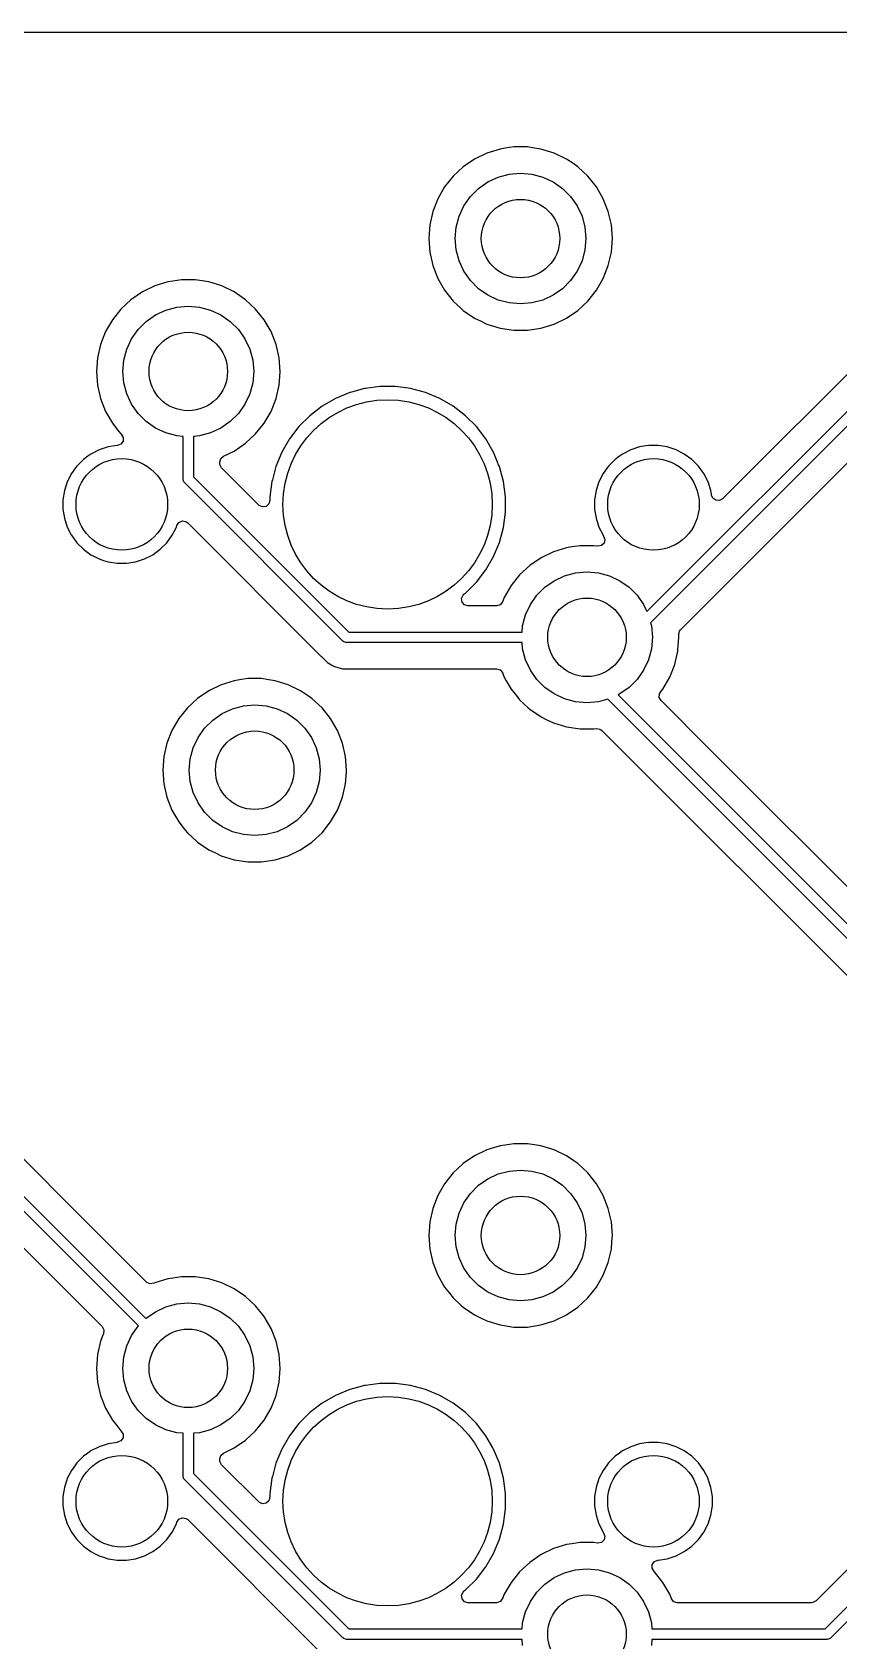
# Model space of a CAD drawing. Extents: x 98 to 223, y -135 to -41.
# Drawn here: x 119.25 to 134.67, y -76.8 to -46.06 of the extents above; entities that cross this region are included whole.
import ezdxf

# ---------------------------------------------------------------- set-up
doc = ezdxf.new("R2010")
doc.units = 0
doc.layers.add('BLACK', color=7, linetype='CONTINUOUS')

msp = doc.modelspace()

# ---------------------------------------------------------------- linework, layer by layer
at = {"layer": 'BLACK', "linetype": 'CONTINUOUS'}
for p, q in [((117.147, -46.06175), (135.63839, -46.06175)), ((139.499706, -47.928557), (132.449365, -54.978898)), ((128.456312, -48.25575), (128.294747, -48.280103)), ((128.456318, -48.25575), (128.456312, -48.25575)), ((128.718682, -48.25575), (128.456318, -48.25575)), ((128.718687, -48.25575), (128.718682, -48.25575)), ((128.853323, -48.276044), (128.718687, -48.25575)), ((131.001979, -57.134098), (140.073137, -48.06294)), ((127.709802, -48.486018), (127.49302, -48.633817)), ((127.709803, -48.486017), (127.709802, -48.486018)), ((127.946173, -48.372188), (127.709803, -48.486017)), ((128.196876, -48.294856), (127.946173, -48.372188)), ((128.196882, -48.294855), (128.196876, -48.294856)), ((128.196885, -48.294854), (128.196882, -48.294855)), ((128.294747, -48.280103), (128.196885, -48.294854)), ((128.978115, -48.294854), (128.853323, -48.276044)), ((128.978119, -48.294855), (128.978115, -48.294854)), ((128.978123, -48.294856), (128.978119, -48.294855)), ((129.228827, -48.372188), (128.978123, -48.294856)), ((129.465196, -48.486017), (129.228825, -48.372188)), ((129.228825, -48.372188), (129.228827, -48.372188)), ((129.465197, -48.486018), (129.465196, -48.486017)), ((129.4652, -48.48602), (129.465197, -48.486018)), ((129.465204, -48.486022), (129.4652, -48.48602)), ((129.583988, -48.567008), (129.465204, -48.486022)), ((129.681979, -48.633817), (129.583988, -48.567008)), ((140.14302, -48.275901), (131.071862, -57.347059)), ((127.300698, -48.812264), (127.137114, -49.017393)), ((127.49302, -48.633817), (127.300698, -48.812264)), ((127.9625, -48.923718), (128.159975, -48.831634)), ((128.159975, -48.831634), (128.37044, -48.77524)), ((128.37044, -48.77524), (128.5875, -48.75625)), ((128.5875, -48.75625), (128.80456, -48.77524)), ((128.80456, -48.77524), (129.015025, -48.831634)), ((129.015025, -48.831634), (129.2125, -48.923718)), ((129.874301, -48.812264), (129.681979, -48.633817)), ((129.874304, -48.812268), (129.874301, -48.812264)), ((129.874305, -48.812269), (129.874304, -48.812268)), ((130.037886, -49.017393), (129.874305, -48.812269)), ((127.137114, -49.017393), (127.005932, -49.244606)), ((127.629944, -49.202765), (127.784015, -49.048694)), ((127.784015, -49.048694), (127.9625, -48.923718)), ((129.2125, -48.923718), (129.390985, -49.048694)), ((129.390985, -49.048694), (129.545056, -49.202765)), ((130.169068, -49.244607), (130.037886, -49.017393)), ((126.910076, -49.488847), (126.851697, -49.744624)), ((126.910082, -49.488828), (126.910076, -49.488847)), ((127.005932, -49.244606), (126.910082, -49.488828)), ((127.412884, -49.578725), (127.504968, -49.38125)), ((127.504968, -49.38125), (127.629944, -49.202765)), ((129.545056, -49.202765), (129.670032, -49.38125)), ((129.670032, -49.38125), (129.762116, -49.578725)), ((130.26492, -49.488834), (130.169068, -49.244607)), ((130.323302, -49.74462), (130.26492, -49.488834)), ((126.851696, -49.744629), (126.832092, -50.006245)), ((126.851697, -49.744624), (126.851696, -49.744629)), ((127.3375, -50.00625), (127.35649, -49.78919)), ((127.35649, -49.78919), (127.412884, -49.578725)), ((129.762116, -49.578725), (129.81851, -49.78919)), ((129.81851, -49.78919), (129.8375, -50.00625)), ((130.323302, -49.744624), (130.323302, -49.74462)), ((130.323303, -49.744629), (130.323302, -49.744624)), ((130.342908, -50.006245), (130.323303, -49.744629)), ((126.832092, -50.006245), (126.832092, -50.006254)), ((126.832092, -50.006254), (126.851696, -50.26787)), ((127.35649, -50.22331), (127.3375, -50.00625)), ((129.8375, -50.00625), (129.81851, -50.22331)), ((130.33017, -50.176236), (130.342908, -50.006254)), ((130.342908, -50.006254), (130.342908, -50.006245)), ((126.851696, -50.26787), (126.851697, -50.267875)), ((126.851697, -50.267875), (126.910076, -50.523652)), ((127.412884, -50.433775), (127.35649, -50.22331)), ((129.81851, -50.22331), (129.762116, -50.433775)), ((130.26492, -50.523666), (130.323302, -50.26788)), ((130.323302, -50.26788), (130.33017, -50.176236)), ((126.910076, -50.523652), (126.910078, -50.523661)), ((126.910078, -50.523661), (126.91008, -50.523666)), ((126.91008, -50.523666), (127.005932, -50.767893)), ((127.504968, -50.63125), (127.412884, -50.433775)), ((127.629944, -50.809735), (127.504968, -50.63125)), ((129.670032, -50.63125), (129.545056, -50.809735)), ((129.762116, -50.433775), (129.670032, -50.63125)), ((130.169068, -50.767893), (130.26492, -50.523666)), ((133.722988, -55.403745), (138.695636, -50.431097)), ((121.359802, -51.026018), (121.14302, -51.173817)), ((121.359803, -51.026017), (121.359802, -51.026018)), ((121.596173, -50.912188), (121.359803, -51.026017)), ((121.846876, -50.834856), (121.596173, -50.912188)), ((121.846882, -50.834855), (121.846876, -50.834856)), ((121.846885, -50.834854), (121.846882, -50.834855)), ((121.944747, -50.820103), (121.846885, -50.834854)), ((122.106312, -50.79575), (121.944747, -50.820103)), ((122.106318, -50.79575), (122.106312, -50.79575)), ((122.368682, -50.79575), (122.106318, -50.79575)), ((122.368687, -50.79575), (122.368682, -50.79575)), ((122.503323, -50.816044), (122.368687, -50.79575)), ((122.628115, -50.834854), (122.503323, -50.816044)), ((122.628119, -50.834855), (122.628115, -50.834854)), ((122.628123, -50.834856), (122.628119, -50.834855)), ((122.878827, -50.912188), (122.628123, -50.834856)), ((123.115196, -51.026017), (122.878825, -50.912188)), ((122.878825, -50.912188), (122.878827, -50.912188)), ((123.115197, -51.026018), (123.115196, -51.026017)), ((123.1152, -51.02602), (123.115197, -51.026018)), ((123.115204, -51.026022), (123.1152, -51.02602)), ((123.331979, -51.173817), (123.115204, -51.026022)), ((127.005932, -50.767893), (127.137114, -50.995107)), ((127.137114, -50.995107), (127.229158, -51.110526)), ((127.784015, -50.963806), (127.629944, -50.809735)), ((127.9625, -51.088782), (127.784015, -50.963806)), ((129.390985, -50.963806), (129.2125, -51.088782)), ((129.545056, -50.809735), (129.390985, -50.963806)), ((129.874305, -51.200231), (130.037886, -50.995107)), ((130.037886, -50.995107), (130.169068, -50.767893)), ((121.14302, -51.173817), (120.950698, -51.352264)), ((121.809975, -51.371634), (122.02044, -51.31524)), ((122.02044, -51.31524), (122.2375, -51.29625)), ((122.2375, -51.29625), (122.45456, -51.31524)), ((122.45456, -51.31524), (122.665025, -51.371634)), ((123.524301, -51.352264), (123.331979, -51.173817)), ((127.229158, -51.110526), (127.300698, -51.200235)), ((127.300698, -51.200235), (127.44675, -51.33575)), ((127.44675, -51.33575), (127.493021, -51.378683)), ((128.159975, -51.180866), (127.9625, -51.088782)), ((128.37044, -51.23726), (128.159975, -51.180866)), ((128.5875, -51.25625), (128.37044, -51.23726)), ((128.80456, -51.23726), (128.5875, -51.25625)), ((129.015025, -51.180866), (128.80456, -51.23726)), ((129.2125, -51.088782), (129.015025, -51.180866)), ((129.681979, -51.378683), (129.874305, -51.200231)), ((120.787114, -51.557393), (120.655932, -51.784606)), ((120.950698, -51.352264), (120.787114, -51.557393)), ((121.279944, -51.742765), (121.434015, -51.588694)), ((121.434015, -51.588694), (121.6125, -51.463718)), ((121.6125, -51.463718), (121.809975, -51.371634)), ((122.665025, -51.371634), (122.8625, -51.463718)), ((122.8625, -51.463718), (123.040985, -51.588694)), ((123.040985, -51.588694), (123.195056, -51.742765)), ((123.524304, -51.352268), (123.524301, -51.352264)), ((123.524305, -51.352269), (123.524304, -51.352268)), ((123.687886, -51.557393), (123.524305, -51.352269)), ((123.819068, -51.784607), (123.687886, -51.557393)), ((127.493021, -51.378683), (127.709796, -51.526478)), ((127.709796, -51.526478), (127.709801, -51.52648)), ((127.709801, -51.52648), (127.709802, -51.526481)), ((127.709802, -51.526481), (127.709803, -51.526482)), ((127.709803, -51.526482), (127.835343, -51.586938)), ((127.835343, -51.586938), (127.946173, -51.640311)), ((127.946173, -51.640311), (127.946174, -51.640311)), ((127.946174, -51.640311), (127.946177, -51.640313)), ((127.946177, -51.640313), (128.196885, -51.717646)), ((128.978115, -51.717646), (129.228823, -51.640313)), ((129.228823, -51.640313), (129.465204, -51.526478)), ((129.465204, -51.526478), (129.681979, -51.378683)), ((120.655932, -51.784606), (120.560082, -52.028828)), ((121.062884, -52.118725), (121.154968, -51.92125)), ((121.154968, -51.92125), (121.279944, -51.742765)), ((123.195056, -51.742765), (123.320032, -51.92125)), ((123.320032, -51.92125), (123.412116, -52.118725)), ((123.91492, -52.028834), (123.819068, -51.784607)), ((128.196885, -51.717646), (128.456318, -51.75675)), ((128.456318, -51.75675), (128.718682, -51.75675)), ((128.718682, -51.75675), (128.978115, -51.717646)), ((120.560076, -52.028847), (120.501697, -52.284624)), ((120.560082, -52.028828), (120.560076, -52.028847)), ((121.00649, -52.32919), (121.062884, -52.118725)), ((123.412116, -52.118725), (123.46851, -52.32919)), ((123.973302, -52.28462), (123.91492, -52.028834)), ((120.501696, -52.284629), (120.482092, -52.546245)), ((120.482092, -52.546245), (120.482092, -52.546254)), ((120.482092, -52.546254), (120.501696, -52.80787)), ((120.501697, -52.284624), (120.501696, -52.284629)), ((120.9875, -52.54625), (121.00649, -52.32919)), ((121.00649, -52.76331), (120.9875, -52.54625)), ((123.46851, -52.32919), (123.4875, -52.54625)), ((123.4875, -52.54625), (123.46851, -52.76331)), ((123.973302, -52.284624), (123.973302, -52.28462)), ((123.973303, -52.284629), (123.973302, -52.284624)), ((123.992908, -52.546245), (123.973303, -52.284629)), ((123.97897, -52.732243), (123.992908, -52.546254)), ((123.992908, -52.546254), (123.992908, -52.546245)), ((120.501696, -52.80787), (120.501697, -52.807875)), ((120.501697, -52.807875), (120.560076, -53.063652)), ((121.062884, -52.973775), (121.00649, -52.76331)), ((123.46851, -52.76331), (123.412116, -52.973775)), ((123.91492, -53.063666), (123.973302, -52.80788)), ((123.973302, -52.80788), (123.97897, -52.732243)), ((125.607507, -52.874257), (125.357484, -52.94125)), ((125.621585, -52.872403), (125.607507, -52.874257)), ((125.899986, -52.83575), (125.621585, -52.872403)), ((125.899994, -52.83575), (125.899986, -52.83575)), ((126.195006, -52.83575), (125.899994, -52.83575)), ((126.195013, -52.83575), (126.195006, -52.83575)), ((126.438334, -52.867785), (126.195013, -52.83575)), ((126.487493, -52.874257), (126.438334, -52.867785)), ((126.772452, -52.950611), (126.487493, -52.874257)), ((120.560076, -53.063652), (120.560078, -53.063661)), ((120.560078, -53.063661), (120.56008, -53.063666)), ((120.56008, -53.063666), (120.655932, -53.307893)), ((121.154968, -53.17125), (121.062884, -52.973775)), ((121.279944, -53.349735), (121.154968, -53.17125)), ((123.320032, -53.17125), (123.195056, -53.349735)), ((123.412116, -52.973775), (123.320032, -53.17125)), ((123.819068, -53.307893), (123.91492, -53.063666)), ((125.049989, -53.063508), (124.794506, -53.211011)), ((125.049999, -53.063504), (125.049989, -53.063508)), ((125.322538, -52.950614), (125.049999, -53.063504)), ((125.322548, -52.950611), (125.322538, -52.950614)), ((125.357484, -52.94125), (125.322548, -52.950611)), ((126.772454, -52.950612), (126.772452, -52.950611)), ((126.772461, -52.950614), (126.772454, -52.950612)), ((127.045, -53.063504), (126.772461, -52.950614)), ((127.04501, -53.063508), (127.045, -53.063504)), ((127.300493, -53.211011), (127.04501, -53.063508)), ((120.655932, -53.307893), (120.787114, -53.535107)), ((121.434015, -53.503806), (121.279944, -53.349735)), ((123.195056, -53.349735), (123.040985, -53.503806)), ((123.687886, -53.535107), (123.819068, -53.307893)), ((124.560452, -53.390608), (124.351858, -53.599202)), ((124.560459, -53.390602), (124.560452, -53.390608)), ((124.794506, -53.211011), (124.560459, -53.390602)), ((127.53454, -53.390602), (127.300493, -53.211011)), ((127.534547, -53.390608), (127.53454, -53.390602)), ((127.743141, -53.599202), (127.534547, -53.390608)), ((120.787114, -53.535107), (120.88133, -53.65325)), ((120.88133, -53.65325), (120.950697, -53.740234)), ((120.950697, -53.740234), (120.956877, -53.745967)), ((120.956877, -53.745967), (120.992633, -53.805994)), ((121.6125, -53.628782), (121.434015, -53.503806)), ((121.809975, -53.720866), (121.6125, -53.628782)), ((122.02044, -53.77726), (121.809975, -53.720866)), ((122.1375, -53.787501), (122.02044, -53.77726)), ((122.1375, -54.599652), (122.1375, -53.787501)), ((122.45456, -53.77726), (122.3375, -53.787501)), ((122.3375, -53.787501), (122.3375, -54.55823)), ((122.665025, -53.720866), (122.45456, -53.77726)), ((122.8625, -53.628782), (122.665025, -53.720866)), ((123.040985, -53.503806), (122.8625, -53.628782)), ((123.331979, -53.918683), (123.524305, -53.740231)), ((123.524305, -53.740231), (123.687886, -53.535107)), ((124.351852, -53.599209), (124.172261, -53.833256)), ((124.351858, -53.599202), (124.351852, -53.599209)), ((127.743147, -53.599209), (127.743141, -53.599202)), ((127.922738, -53.833256), (127.743147, -53.599209)), ((120.535457, -54.043207), (120.377609, -54.123636)), ((120.53546, -54.043206), (120.535457, -54.043207)), ((120.703943, -53.988464), (120.53546, -54.043206)), ((120.878928, -53.960748), (120.703943, -53.988464)), ((120.882288, -53.960484), (120.878928, -53.960748)), ((120.886006, -53.960134), (120.882288, -53.960484)), ((120.950511, -53.933285), (120.886006, -53.960134)), ((120.99026, -53.875824), (120.950511, -53.933285)), ((120.992633, -53.805994), (120.99026, -53.875824)), ((122.908198, -54.166166), (123.115204, -54.066478)), ((123.115204, -54.066478), (123.331979, -53.918683)), ((124.024754, -54.088749), (123.911864, -54.361288)), ((124.024758, -54.088739), (124.024754, -54.088749)), ((124.172261, -53.833256), (124.024758, -54.088739)), ((128.057388, -54.066478), (127.922738, -53.833256)), ((128.070243, -54.088743), (128.057388, -54.066478)), ((128.148589, -54.277886), (128.070243, -54.088743)), ((130.695457, -54.043207), (130.537609, -54.123636)), ((130.69546, -54.043206), (130.695457, -54.043207)), ((130.863943, -53.988464), (130.69546, -54.043206)), ((130.980595, -53.969988), (130.863943, -53.988464)), ((131.038921, -53.96075), (130.980595, -53.969988)), ((131.216079, -53.96075), (131.038921, -53.96075)), ((131.303567, -53.974607), (131.216079, -53.96075)), ((131.391056, -53.988464), (131.303567, -53.974607)), ((131.559539, -54.043206), (131.391056, -53.988464)), ((131.559542, -54.043207), (131.559539, -54.043206)), ((131.71739, -54.123636), (131.559542, -54.043207)), ((120.084169, -54.387236), (120.004886, -54.496359)), ((120.109017, -54.353036), (120.084169, -54.387236)), ((120.109019, -54.353034), (120.109017, -54.353036)), ((120.234283, -54.227769), (120.109019, -54.353033)), ((120.109019, -54.353033), (120.109019, -54.353034)), ((120.234284, -54.227769), (120.234283, -54.227769)), ((120.234286, -54.227767), (120.234284, -54.227769)), ((120.319507, -54.16585), (120.234286, -54.227767)), ((120.377609, -54.123636), (120.319507, -54.16585)), ((122.838, -54.277886), (122.857685, -54.210847)), ((122.838, -54.299555), (122.838, -54.277886)), ((122.840834, -54.325913), (122.838, -54.299555)), ((122.874319, -54.387236), (122.840834, -54.325913)), ((122.857685, -54.210847), (122.908198, -54.166166)), ((123.585319, -55.098236), (122.874319, -54.387236)), ((123.911861, -54.361298), (123.844084, -54.614249)), ((123.911864, -54.361288), (123.911861, -54.361298)), ((128.168856, -54.326817), (128.148589, -54.277886)), ((128.183139, -54.361298), (128.168856, -54.326817)), ((128.259493, -54.646257), (128.183139, -54.361298)), ((130.244169, -54.387236), (130.164886, -54.496359)), ((130.269017, -54.353036), (130.244169, -54.387236)), ((130.269019, -54.353034), (130.269017, -54.353036)), ((130.394283, -54.227769), (130.269019, -54.353033)), ((130.269019, -54.353033), (130.269019, -54.353034)), ((130.394284, -54.227769), (130.394283, -54.227769)), ((130.394286, -54.227767), (130.394284, -54.227769)), ((130.479507, -54.16585), (130.394286, -54.227767)), ((130.537609, -54.123636), (130.479507, -54.16585)), ((131.860714, -54.227767), (131.71739, -54.123636)), ((131.985983, -54.353036), (131.860714, -54.227767)), ((132.070354, -54.469163), (131.985983, -54.353036)), ((119.924456, -54.65421), (119.869714, -54.822693)), ((119.924457, -54.654207), (119.924456, -54.65421)), ((120.004886, -54.496359), (119.924457, -54.654207)), ((122.139421, -54.619161), (122.1375, -54.599652)), ((122.154353, -54.655209), (122.139421, -54.619161)), ((122.166789, -54.670363), (122.154353, -54.655209)), ((125.193387, -57.696961), (122.166789, -54.670363)), ((122.3375, -54.55823), (125.30552, -57.52625)), ((123.835506, -54.646265), (123.797, -54.938736)), ((123.835508, -54.646254), (123.835506, -54.646265)), ((123.844084, -54.614249), (123.835508, -54.646254)), ((128.298, -54.938744), (128.259493, -54.646257)), ((130.084456, -54.65421), (130.029714, -54.822693)), ((130.084457, -54.654207), (130.084456, -54.65421)), ((130.164886, -54.496359), (130.084457, -54.654207)), ((132.090113, -54.496359), (132.070354, -54.469163)), ((132.170542, -54.654207), (132.090113, -54.496359)), ((132.170543, -54.65421), (132.170542, -54.654207)), ((132.225286, -54.822694), (132.170543, -54.65421)), ((119.869714, -54.822693), (119.842, -54.997671)), ((119.842, -54.997671), (119.842, -55.174828)), ((123.797, -55.010555), (123.777315, -55.077594)), ((123.797, -54.938736), (123.797, -55.010555)), ((128.298, -55.233756), (128.298, -54.938744)), ((130.029714, -54.822693), (130.002, -54.997671)), ((130.002, -54.997671), (130.002, -55.174828)), ((132.225286, -54.822695), (132.225286, -54.822694)), ((132.236431, -54.893064), (132.225286, -54.822695)), ((132.239211, -54.910614), (132.236431, -54.893064)), ((132.262417, -54.965527), (132.239211, -54.910614)), ((132.31835, -55.007399), (132.262417, -54.965527)), ((132.388042, -55.012383), (132.31835, -55.007399)), ((132.449365, -54.978898), (132.388042, -55.012383)), ((119.842, -55.174828), (119.869714, -55.349806)), ((123.591797, -55.104268), (123.585319, -55.098236)), ((123.655353, -55.133293), (123.591797, -55.104268)), ((123.724511, -55.123349), (123.655353, -55.133293)), ((123.777315, -55.077594), (123.724511, -55.123349)), ((128.259493, -55.526243), (128.298, -55.233756)), ((130.002, -55.174828), (130.029714, -55.349806)), ((119.869714, -55.349806), (119.924456, -55.518289)), ((119.924456, -55.518289), (119.924457, -55.518292)), ((119.924457, -55.518292), (119.999398, -55.66537)), ((121.930114, -55.67614), (122.010542, -55.518292)), ((122.010542, -55.518292), (122.020692, -55.487054)), ((122.020692, -55.487054), (122.060129, -55.429379)), ((122.060129, -55.429379), (122.124487, -55.40218)), ((122.124487, -55.40218), (122.193334, -55.414094)), ((122.193334, -55.414094), (122.226304, -55.437691)), ((122.226304, -55.437691), (124.779237, -57.990624)), ((128.183139, -55.811202), (128.259493, -55.526243)), ((130.029714, -55.349806), (130.084456, -55.518289)), ((130.084456, -55.518289), (130.084457, -55.518292)), ((130.084457, -55.518292), (130.164887, -55.676142)), ((131.64529, -57.481443), (133.722988, -55.403745)), ((119.999398, -55.66537), (120.004886, -55.67614)), ((120.004886, -55.67614), (120.109017, -55.819464)), ((120.109017, -55.819464), (120.234286, -55.944733)), ((120.234286, -55.944733), (120.37761, -56.048864)), ((121.55739, -56.048864), (121.700714, -55.944733)), ((121.700714, -55.944733), (121.825983, -55.819464)), ((121.825983, -55.819464), (121.930114, -55.67614)), ((128.070243, -56.083757), (128.183139, -55.811202)), ((129.466876, -55.914856), (129.216173, -55.992188)), ((129.466882, -55.914855), (129.466876, -55.914856)), ((129.466885, -55.914854), (129.466882, -55.914855)), ((129.564747, -55.900103), (129.466885, -55.914854)), ((129.726312, -55.87575), (129.564747, -55.900103)), ((129.726318, -55.87575), (129.726312, -55.87575)), ((129.988682, -55.87575), (129.726318, -55.87575)), ((129.988689, -55.87575), (129.988682, -55.87575)), ((130.056498, -55.885971), (129.988689, -55.87575)), ((130.064366, -55.886901), (130.056498, -55.885971)), ((130.132844, -55.873026), (130.064366, -55.886901)), ((130.182951, -55.824332), (130.132844, -55.873026)), ((130.164887, -55.676142), (130.175298, -55.690472)), ((130.175298, -55.690472), (130.198777, -55.756279)), ((130.198777, -55.756279), (130.182951, -55.824332)), ((120.37761, -56.048864), (120.446077, -56.08375)), ((120.446077, -56.08375), (120.535457, -56.129292)), ((120.535457, -56.129292), (120.53546, -56.129293)), ((120.53546, -56.129293), (120.619701, -56.156664)), ((120.619701, -56.156664), (120.703945, -56.184036)), ((120.703945, -56.184036), (120.878921, -56.21175)), ((120.878921, -56.21175), (120.878922, -56.21175)), ((120.878922, -56.21175), (121.056078, -56.21175)), ((121.056078, -56.21175), (121.056079, -56.21175)), ((121.056079, -56.21175), (121.231055, -56.184036)), ((121.231055, -56.184036), (121.399542, -56.129292)), ((121.399542, -56.129292), (121.55739, -56.048864)), ((127.922738, -56.339244), (128.070243, -56.083757)), ((128.76302, -56.253817), (128.570698, -56.432264)), ((128.979802, -56.106018), (128.76302, -56.253817)), ((128.979803, -56.106017), (128.979802, -56.106018)), ((129.216173, -55.992188), (128.979803, -56.106017)), ((127.743146, -56.573292), (127.922738, -56.339244)), ((128.570698, -56.432264), (128.407114, -56.637393)), ((129.054015, -56.668694), (129.2325, -56.543718)), ((129.2325, -56.543718), (129.429975, -56.451634)), ((129.429975, -56.451634), (129.64044, -56.39524)), ((129.64044, -56.39524), (129.8575, -56.37625)), ((129.8575, -56.37625), (130.07456, -56.39524)), ((130.07456, -56.39524), (130.285025, -56.451634)), ((130.285025, -56.451634), (130.4825, -56.543718)), ((130.4825, -56.543718), (130.660985, -56.668694)), ((127.4593, -56.884103), (127.488325, -56.820547)), ((127.488325, -56.820547), (127.506552, -56.803374)), ((127.506552, -56.803374), (127.519179, -56.793684)), ((127.519179, -56.793684), (127.534542, -56.781896)), ((127.534542, -56.781896), (127.743146, -56.573292)), ((128.275932, -56.864607), (128.243573, -56.947055)), ((128.275935, -56.8646), (128.275932, -56.864605)), ((128.275932, -56.864605), (128.275932, -56.864607)), ((128.407114, -56.637393), (128.275935, -56.8646)), ((128.774968, -57.00125), (128.899944, -56.822765)), ((128.899944, -56.822765), (129.054015, -56.668694)), ((130.660985, -56.668694), (130.815056, -56.822765)), ((130.815056, -56.822765), (130.940032, -57.00125)), ((127.469244, -56.953261), (127.4593, -56.884103)), ((127.514999, -57.006065), (127.469244, -56.953261)), ((127.582038, -57.02575), (127.514999, -57.006065)), ((128.128147, -57.02575), (127.582038, -57.02575)), ((128.13489, -57.025567), (128.128147, -57.02575)), ((128.20076, -57.002266), (128.13489, -57.025567)), ((128.243573, -56.947055), (128.20076, -57.002266)), ((128.682884, -57.198725), (128.774968, -57.00125)), ((130.940032, -57.00125), (131.001979, -57.134098)), ((128.616249, -57.52625), (128.62649, -57.40919)), ((128.62649, -57.40919), (128.682884, -57.198725)), ((131.071862, -57.347059), (131.08851, -57.40919)), ((131.08851, -57.40919), (131.1075, -57.62625)), ((131.62394, -57.510066), (131.64529, -57.481443)), ((125.208541, -57.709397), (125.193387, -57.696961)), ((125.244589, -57.724329), (125.208541, -57.709397)), ((125.264098, -57.72625), (125.244589, -57.724329)), ((128.616249, -57.72625), (125.264098, -57.72625)), ((125.30552, -57.52625), (128.616249, -57.52625)), ((128.62649, -57.84331), (128.616249, -57.72625)), ((131.1075, -57.62625), (131.08851, -57.84331)), ((131.594936, -57.866085), (131.612908, -57.626253)), ((131.609321, -57.578389), (131.62394, -57.510066)), ((131.612908, -57.626248), (131.609321, -57.578389)), ((131.612908, -57.626253), (131.612908, -57.626248)), ((124.779237, -57.990624), (124.779247, -57.990635)), ((124.779247, -57.990635), (124.783577, -57.994965)), ((124.783577, -57.994965), (124.783578, -57.994966)), ((124.783578, -57.994966), (124.895382, -58.10677)), ((128.682884, -58.053775), (128.62649, -57.84331)), ((128.774968, -58.25125), (128.682884, -58.053775)), ((131.032116, -58.053775), (130.940032, -58.25125)), ((131.08851, -57.84331), (131.032116, -58.053775)), ((131.53492, -58.143666), (131.593302, -57.88788)), ((131.593302, -57.88788), (131.594936, -57.866085)), ((124.895382, -58.10677), (124.959298, -58.143671)), ((124.959298, -58.143671), (124.982193, -58.156889)), ((124.982193, -58.156889), (124.982195, -58.156891)), ((124.982195, -58.156891), (125.020249, -58.178861)), ((125.020249, -58.178861), (125.032313, -58.185827)), ((125.032313, -58.185827), (125.185041, -58.226751)), ((125.185041, -58.226751), (125.185044, -58.226751)), ((125.185044, -58.226751), (125.350751, -58.226751)), ((125.350751, -58.226751), (125.350767, -58.22675)), ((125.350767, -58.22675), (128.128147, -58.22675)), ((128.128147, -58.22675), (128.195186, -58.246435)), ((128.195186, -58.246435), (128.240941, -58.299239)), ((128.240941, -58.299239), (128.243558, -58.305407)), ((128.243558, -58.305407), (128.275932, -58.387893)), ((128.275932, -58.387893), (128.275934, -58.387896)), ((128.275934, -58.387896), (128.275935, -58.387899)), ((128.275935, -58.387899), (128.314593, -58.454856)), ((128.899944, -58.429735), (128.774968, -58.25125)), ((130.940032, -58.25125), (130.815056, -58.429735)), ((131.307886, -58.615107), (131.439068, -58.387893)), ((131.439068, -58.387893), (131.53492, -58.143666)), ((122.629802, -58.646018), (122.41302, -58.793817)), ((122.629803, -58.646017), (122.629802, -58.646018)), ((122.866173, -58.532188), (122.629803, -58.646017)), ((123.116876, -58.454856), (122.866173, -58.532188)), ((123.116882, -58.454855), (123.116876, -58.454856)), ((123.116885, -58.454854), (123.116882, -58.454855)), ((123.214747, -58.440103), (123.116885, -58.454854)), ((123.376312, -58.41575), (123.214747, -58.440103)), ((123.376318, -58.41575), (123.376312, -58.41575)), ((123.638682, -58.41575), (123.376318, -58.41575)), ((123.638687, -58.41575), (123.638682, -58.41575)), ((123.773323, -58.436044), (123.638687, -58.41575)), ((123.898115, -58.454854), (123.773323, -58.436044)), ((123.898119, -58.454855), (123.898115, -58.454854)), ((123.898123, -58.454856), (123.898119, -58.454855)), ((124.148827, -58.532188), (123.898123, -58.454856)), ((124.385196, -58.646017), (124.148825, -58.532188)), ((124.148825, -58.532188), (124.148827, -58.532188)), ((124.385197, -58.646018), (124.385196, -58.646017)), ((124.3852, -58.64602), (124.385197, -58.646018)), ((124.385204, -58.646022), (124.3852, -58.64602)), ((124.574793, -58.775282), (124.385204, -58.646022)), ((128.314593, -58.454856), (128.407114, -58.615107)), ((128.407114, -58.615107), (128.521265, -58.758248)), ((129.054015, -58.583806), (128.899944, -58.429735)), ((129.2325, -58.708782), (129.054015, -58.583806)), ((129.429975, -58.800866), (129.2325, -58.708782)), ((130.4825, -58.708782), (130.451097, -58.723425)), ((130.660985, -58.583806), (130.4825, -58.708782)), ((130.815056, -58.429735), (130.660985, -58.583806)), ((131.238606, -58.775282), (131.24359, -58.70559)), ((131.24359, -58.70559), (131.262826, -58.67161)), ((131.262826, -58.67161), (131.307879, -58.615116)), ((131.307879, -58.615114), (131.307886, -58.615107)), ((131.307879, -58.615116), (131.307879, -58.615114)), ((122.220698, -58.972264), (122.057114, -59.177393)), ((122.41302, -58.793817), (122.220698, -58.972264)), ((122.8825, -59.083718), (123.079975, -58.991634)), ((123.079975, -58.991634), (123.29044, -58.93524)), ((123.29044, -58.93524), (123.5075, -58.91625)), ((123.5075, -58.91625), (123.72456, -58.93524)), ((123.72456, -58.93524), (123.935025, -58.991634)), ((123.935025, -58.991634), (124.1325, -59.083718)), ((124.601979, -58.793817), (124.574793, -58.775282)), ((124.794301, -58.972264), (124.601979, -58.793817)), ((124.794304, -58.972268), (124.794301, -58.972264)), ((124.794305, -58.972269), (124.794304, -58.972268)), ((124.957886, -59.177393), (124.794305, -58.972269)), ((128.521265, -58.758248), (128.570698, -58.820235)), ((128.570698, -58.820235), (128.734548, -58.972264)), ((128.734548, -58.972264), (128.763021, -58.998683)), ((128.763021, -58.998683), (128.979796, -59.146478)), ((129.64044, -58.85726), (129.429975, -58.800866)), ((129.8575, -58.87625), (129.64044, -58.85726)), ((130.07456, -58.85726), (129.8575, -58.87625)), ((130.254005, -58.809177), (130.07456, -58.85726)), ((138.34929, -66.904461), (130.254005, -58.809177)), ((130.451097, -58.723425), (138.461421, -66.73375)), ((131.272091, -58.836605), (131.238606, -58.775282)), ((132.215449, -59.779963), (131.272091, -58.836605)), ((122.057114, -59.177393), (121.925932, -59.404606)), ((122.549944, -59.362765), (122.704015, -59.208694)), ((122.704015, -59.208694), (122.8825, -59.083718)), ((124.1325, -59.083718), (124.310985, -59.208694)), ((124.310985, -59.208694), (124.465056, -59.362765)), ((125.089068, -59.404607), (124.957886, -59.177393)), ((128.979796, -59.146478), (128.979801, -59.14648)), ((128.979801, -59.14648), (128.979802, -59.146481)), ((128.979802, -59.146481), (128.979803, -59.146482)), ((128.979803, -59.146482), (129.092568, -59.200786)), ((129.092568, -59.200786), (129.216173, -59.260311)), ((129.216173, -59.260311), (129.216174, -59.260311)), ((129.216174, -59.260311), (129.216177, -59.260313)), ((129.216177, -59.260313), (129.466885, -59.337646)), ((121.925932, -59.404606), (121.830082, -59.648828)), ((122.332884, -59.738725), (122.424968, -59.54125)), ((122.424968, -59.54125), (122.549944, -59.362765)), ((124.465056, -59.362765), (124.590032, -59.54125)), ((124.590032, -59.54125), (124.682116, -59.738725)), ((125.18492, -59.648834), (125.089068, -59.404607)), ((129.466885, -59.337646), (129.726318, -59.37675)), ((129.726318, -59.37675), (129.988676, -59.37675)), ((129.988676, -59.37675), (129.988682, -59.37675)), ((129.988682, -59.37675), (130.035482, -59.369695)), ((130.035482, -59.369695), (130.104705, -59.379167)), ((130.104705, -59.379167), (130.141643, -59.404628)), ((130.141643, -59.404628), (138.051284, -67.31427)), ((121.771696, -59.904629), (121.752092, -60.166245)), ((121.771697, -59.904624), (121.771696, -59.904629)), ((121.830076, -59.648847), (121.771697, -59.904624)), ((121.830082, -59.648828), (121.830076, -59.648847)), ((122.27649, -59.94919), (122.332884, -59.738725)), ((124.682116, -59.738725), (124.73851, -59.94919)), ((125.243302, -59.90462), (125.18492, -59.648834)), ((125.243302, -59.904624), (125.243302, -59.90462)), ((125.243303, -59.904629), (125.243302, -59.904624)), ((125.262908, -60.166245), (125.243303, -59.904629)), ((136.729231, -64.293745), (132.215449, -59.779963)), ((121.752092, -60.166245), (121.752092, -60.166254)), ((121.752092, -60.166254), (121.771696, -60.42787)), ((122.2575, -60.16625), (122.27649, -59.94919)), ((122.27649, -60.38331), (122.2575, -60.16625)), ((124.73851, -59.94919), (124.7575, -60.16625)), ((124.7575, -60.16625), (124.73851, -60.38331)), ((125.243302, -60.42788), (125.260192, -60.202493)), ((125.260192, -60.202493), (125.262908, -60.166254)), ((125.262908, -60.166254), (125.262908, -60.166245)), ((121.771696, -60.42787), (121.771697, -60.427875)), ((121.771697, -60.427875), (121.830076, -60.683652)), ((122.332884, -60.593775), (122.27649, -60.38331)), ((124.73851, -60.38331), (124.682116, -60.593775)), ((125.18492, -60.683666), (125.243302, -60.42788)), ((121.830076, -60.683652), (121.830078, -60.683661)), ((121.830078, -60.683661), (121.83008, -60.683666)), ((121.83008, -60.683666), (121.925932, -60.927893)), ((122.424968, -60.79125), (122.332884, -60.593775)), ((122.549944, -60.969735), (122.424968, -60.79125)), ((124.590032, -60.79125), (124.465056, -60.969735)), ((124.682116, -60.593775), (124.590032, -60.79125)), ((125.089068, -60.927893), (125.18492, -60.683666)), ((121.925932, -60.927893), (122.057114, -61.155107)), ((122.057114, -61.155107), (122.180323, -61.309606)), ((122.704015, -61.123806), (122.549944, -60.969735)), ((122.8825, -61.248782), (122.704015, -61.123806)), ((124.310985, -61.123806), (124.1325, -61.248782)), ((124.465056, -60.969735), (124.310985, -61.123806)), ((124.794305, -61.360231), (124.957886, -61.155107)), ((124.957886, -61.155107), (125.089068, -60.927893)), ((122.180323, -61.309606), (122.220698, -61.360235)), ((122.220698, -61.360235), (122.401214, -61.527728)), ((123.079975, -61.340866), (122.8825, -61.248782)), ((123.29044, -61.39726), (123.079975, -61.340866)), ((123.5075, -61.41625), (123.29044, -61.39726)), ((123.72456, -61.39726), (123.5075, -61.41625)), ((123.935025, -61.340866), (123.72456, -61.39726)), ((124.1325, -61.248782), (123.935025, -61.340866)), ((124.601979, -61.538683), (124.794305, -61.360231)), ((122.401214, -61.527728), (122.413021, -61.538683)), ((122.413021, -61.538683), (122.629796, -61.686478)), ((122.629796, -61.686478), (122.629801, -61.68648)), ((122.629801, -61.68648), (122.629802, -61.686481)), ((122.629802, -61.686481), (122.629803, -61.686482)), ((122.629803, -61.686482), (122.755343, -61.746938)), ((122.755343, -61.746938), (122.866173, -61.800311)), ((124.148823, -61.800313), (124.385204, -61.686478)), ((124.385204, -61.686478), (124.601979, -61.538683)), ((122.866173, -61.800311), (122.866174, -61.800311)), ((122.866174, -61.800311), (122.866177, -61.800313)), ((122.866177, -61.800313), (123.116885, -61.877646)), ((123.116885, -61.877646), (123.376318, -61.91675)), ((123.376318, -61.91675), (123.638682, -61.91675)), ((123.638682, -61.91675), (123.898115, -61.877646)), ((123.898115, -61.877646), (124.148823, -61.800313)), ((120.54673, -69.056245), (118.28009, -66.789605)), ((121.286268, -70.78644), (117.751078, -67.25125)), ((117.863211, -67.080539), (121.42769, -70.645018)), ((128.456312, -67.30575), (128.294747, -67.330103)), ((128.456318, -67.30575), (128.456312, -67.30575)), ((128.718682, -67.30575), (128.456318, -67.30575)), ((128.718687, -67.30575), (128.718682, -67.30575)), ((128.853323, -67.326044), (128.718687, -67.30575)), ((127.709802, -67.536018), (127.49302, -67.683817)), ((127.709803, -67.536017), (127.709802, -67.536018)), ((127.946173, -67.422188), (127.709803, -67.536017)), ((128.196876, -67.344856), (127.946173, -67.422188)), ((128.196882, -67.344855), (128.196876, -67.344856)), ((128.196885, -67.344854), (128.196882, -67.344855)), ((128.294747, -67.330103), (128.196885, -67.344854)), ((128.978115, -67.344854), (128.853323, -67.326044)), ((128.978119, -67.344855), (128.978115, -67.344854)), ((128.978123, -67.344856), (128.978119, -67.344855)), ((129.228827, -67.422188), (128.978123, -67.344856)), ((129.465196, -67.536017), (129.228825, -67.422188)), ((129.228825, -67.422188), (129.228827, -67.422188)), ((129.465197, -67.536018), (129.465196, -67.536017)), ((129.4652, -67.53602), (129.465197, -67.536018)), ((129.465204, -67.536022), (129.4652, -67.53602)), ((129.60564, -67.63177), (129.465204, -67.536022)), ((129.681979, -67.683817), (129.60564, -67.63177)), ((117.580084, -67.788069), (120.590261, -70.798246)), ((127.300698, -67.862264), (127.137114, -68.067393)), ((127.49302, -67.683817), (127.300698, -67.862264)), ((127.9625, -67.973718), (128.159975, -67.881634)), ((128.159975, -67.881634), (128.37044, -67.82524)), ((128.37044, -67.82524), (128.5875, -67.80625)), ((128.5875, -67.80625), (128.80456, -67.82524)), ((128.80456, -67.82524), (129.015025, -67.881634)), ((129.015025, -67.881634), (129.2125, -67.973718)), ((129.874301, -67.862264), (129.681979, -67.683817)), ((129.874304, -67.862268), (129.874301, -67.862264)), ((129.874305, -67.862269), (129.874304, -67.862268)), ((130.037886, -68.067393), (129.874305, -67.862269)), ((127.137114, -68.067393), (127.005932, -68.294606)), ((127.629944, -68.252765), (127.784015, -68.098694)), ((127.784015, -68.098694), (127.9625, -67.973718)), ((129.2125, -67.973718), (129.390985, -68.098694)), ((129.390985, -68.098694), (129.545056, -68.252765)), ((130.169068, -68.294607), (130.037886, -68.067393)), ((126.910076, -68.538847), (126.851697, -68.794624)), ((126.910082, -68.538828), (126.910076, -68.538847)), ((127.005932, -68.294606), (126.910082, -68.538828)), ((127.412884, -68.628725), (127.504968, -68.43125)), ((127.504968, -68.43125), (127.629944, -68.252765)), ((129.545056, -68.252765), (129.670032, -68.43125)), ((129.670032, -68.43125), (129.762116, -68.628725)), ((130.26492, -68.538834), (130.169068, -68.294607)), ((130.323302, -68.79462), (130.26492, -68.538834)), ((126.851696, -68.794629), (126.832092, -69.056245)), ((126.851697, -68.794624), (126.851696, -68.794629)), ((127.3375, -69.05625), (127.35649, -68.83919)), ((127.35649, -68.83919), (127.412884, -68.628725)), ((129.762116, -68.628725), (129.81851, -68.83919)), ((129.81851, -68.83919), (129.8375, -69.05625)), ((130.323302, -68.794624), (130.323302, -68.79462)), ((130.323303, -68.794629), (130.323302, -68.794624)), ((130.342908, -69.056245), (130.323303, -68.794629)), ((121.437104, -69.946619), (120.54673, -69.056245)), ((126.832092, -69.056245), (126.832092, -69.056254)), ((126.832092, -69.056254), (126.851696, -69.31787)), ((127.35649, -69.27331), (127.3375, -69.05625)), ((129.8375, -69.05625), (129.81851, -69.27331)), ((130.334097, -69.173828), (130.342908, -69.056254)), ((130.342908, -69.056254), (130.342908, -69.056245)), ((126.851696, -69.31787), (126.851697, -69.317875)), ((126.851697, -69.317875), (126.910076, -69.573652)), ((127.412884, -69.483775), (127.35649, -69.27331)), ((129.81851, -69.27331), (129.762116, -69.483775)), ((130.26492, -69.573666), (130.323302, -69.31788)), ((130.323302, -69.31788), (130.334097, -69.173828)), ((126.910076, -69.573652), (126.910078, -69.573661)), ((126.910078, -69.573661), (126.91008, -69.573666)), ((126.91008, -69.573666), (127.005932, -69.817893)), ((127.504968, -69.68125), (127.412884, -69.483775)), ((127.629944, -69.859735), (127.504968, -69.68125)), ((129.670032, -69.68125), (129.545056, -69.859735)), ((129.762116, -69.483775), (129.670032, -69.68125)), ((130.169068, -69.817893), (130.26492, -69.573666)), ((121.445509, -69.954287), (121.437104, -69.946619)), ((121.509644, -69.98201), (121.445509, -69.954287)), ((121.578585, -69.970659), (121.509644, -69.98201)), ((121.596176, -69.962187), (121.578585, -69.970659)), ((121.846876, -69.884856), (121.596176, -69.962187)), ((121.846882, -69.884855), (121.846876, -69.884856)), ((121.846885, -69.884854), (121.846882, -69.884855)), ((121.944747, -69.870103), (121.846885, -69.884854)), ((122.106312, -69.84575), (121.944747, -69.870103)), ((122.106318, -69.84575), (122.106312, -69.84575)), ((122.368682, -69.84575), (122.106318, -69.84575)), ((122.368687, -69.84575), (122.368682, -69.84575)), ((122.503323, -69.866044), (122.368687, -69.84575)), ((122.628115, -69.884854), (122.503323, -69.866044)), ((122.628119, -69.884855), (122.628115, -69.884854)), ((122.628123, -69.884856), (122.628119, -69.884855)), ((122.878827, -69.962188), (122.628123, -69.884856)), ((123.115196, -70.076017), (122.878825, -69.962188)), ((122.878825, -69.962188), (122.878827, -69.962188)), ((123.115197, -70.076018), (123.115196, -70.076017)), ((123.1152, -70.07602), (123.115197, -70.076018)), ((123.115204, -70.076022), (123.1152, -70.07602)), ((123.331979, -70.223817), (123.115204, -70.076022)), ((127.005932, -69.817893), (127.137114, -70.045107)), ((127.137114, -70.045107), (127.229158, -70.160526)), ((127.784015, -70.013806), (127.629944, -69.859735)), ((127.9625, -70.138782), (127.784015, -70.013806)), ((129.390985, -70.013806), (129.2125, -70.138782)), ((129.545056, -69.859735), (129.390985, -70.013806)), ((129.874305, -70.250231), (130.037886, -70.045107)), ((130.037886, -70.045107), (130.169068, -69.817893)), ((134.40599, -76.57625), (141.1875, -69.79474)), ((141.358211, -69.906873), (134.518123, -76.746961)), ((121.809975, -70.421634), (122.02044, -70.36524)), ((122.02044, -70.36524), (122.2375, -70.34625)), ((122.2375, -70.34625), (122.45456, -70.36524)), ((122.45456, -70.36524), (122.665025, -70.421634)), ((123.524301, -70.402264), (123.331979, -70.223817)), ((127.229158, -70.160526), (127.300698, -70.250235)), ((127.300698, -70.250235), (127.455121, -70.393517)), ((127.455121, -70.393517), (127.493021, -70.428683)), ((128.159975, -70.230866), (127.9625, -70.138782)), ((128.37044, -70.28726), (128.159975, -70.230866)), ((128.5875, -70.30625), (128.37044, -70.28726)), ((128.80456, -70.28726), (128.5875, -70.30625)), ((129.015025, -70.230866), (128.80456, -70.28726)), ((129.2125, -70.138782), (129.015025, -70.230866)), ((129.681979, -70.428683), (129.874305, -70.250231)), ((121.42769, -70.645018), (121.434015, -70.638694)), ((121.434015, -70.638694), (121.6125, -70.513718)), ((121.6125, -70.513718), (121.809975, -70.421634)), ((122.665025, -70.421634), (122.8625, -70.513718)), ((122.8625, -70.513718), (123.040985, -70.638694)), ((123.040985, -70.638694), (123.195056, -70.792765)), ((123.524304, -70.402268), (123.524301, -70.402264)), ((123.524305, -70.402269), (123.524304, -70.402268)), ((123.687886, -70.607393), (123.524305, -70.402269)), ((123.819068, -70.834607), (123.687886, -70.607393)), ((127.493021, -70.428683), (127.709796, -70.576478)), ((127.709796, -70.576478), (127.709801, -70.57648)), ((127.709801, -70.57648), (127.709802, -70.576481)), ((127.709802, -70.576481), (127.709803, -70.576482)), ((127.709803, -70.576482), (127.835343, -70.636938)), ((127.835343, -70.636938), (127.946173, -70.690311)), ((127.946173, -70.690311), (127.946174, -70.690311)), ((127.946174, -70.690311), (127.946177, -70.690313)), ((127.946177, -70.690313), (128.196885, -70.767646)), ((128.978115, -70.767646), (129.228823, -70.690313)), ((129.228823, -70.690313), (129.465204, -70.576478)), ((129.465204, -70.576478), (129.681979, -70.428683)), ((139.647803, -70.626622), (134.234996, -76.039431)), ((120.618009, -70.931228), (120.560079, -71.078835)), ((120.590261, -70.798246), (120.623746, -70.859569)), ((120.618762, -70.929261), (120.618009, -70.931228)), ((120.623746, -70.859569), (120.618762, -70.929261)), ((121.062884, -71.168725), (121.154968, -70.97125)), ((121.154968, -70.97125), (121.279944, -70.792765)), ((121.279944, -70.792765), (121.286268, -70.78644)), ((123.195056, -70.792765), (123.320032, -70.97125)), ((123.320032, -70.97125), (123.412116, -71.168725)), ((123.91492, -71.078834), (123.819068, -70.834607)), ((128.196885, -70.767646), (128.456318, -70.80675)), ((128.456318, -70.80675), (128.718682, -70.80675)), ((128.718682, -70.80675), (128.978115, -70.767646)), ((120.560079, -71.078835), (120.501697, -71.334624)), ((121.00649, -71.37919), (121.062884, -71.168725)), ((123.412116, -71.168725), (123.46851, -71.37919)), ((123.973302, -71.33462), (123.91492, -71.078834)), ((120.501696, -71.334629), (120.482092, -71.596245)), ((120.482092, -71.596245), (120.482092, -71.596254)), ((120.482092, -71.596254), (120.501696, -71.85787)), ((120.501697, -71.334624), (120.501696, -71.334629)), ((120.9875, -71.59625), (121.00649, -71.37919)), ((121.00649, -71.81331), (120.9875, -71.59625)), ((123.46851, -71.37919), (123.4875, -71.59625)), ((123.4875, -71.59625), (123.46851, -71.81331)), ((123.973302, -71.334624), (123.973302, -71.33462)), ((123.973303, -71.334629), (123.973302, -71.334624)), ((123.992908, -71.596245), (123.973303, -71.334629)), ((123.979262, -71.778346), (123.992908, -71.596254)), ((123.992908, -71.596254), (123.992908, -71.596245)), ((120.501696, -71.85787), (120.501697, -71.857875)), ((120.501697, -71.857875), (120.560076, -72.113652)), ((121.062884, -72.023775), (121.00649, -71.81331)), ((123.46851, -71.81331), (123.412116, -72.023775)), ((123.91492, -72.113666), (123.973302, -71.85788)), ((123.973302, -71.85788), (123.979262, -71.778346)), ((125.607507, -71.924257), (125.493067, -71.954921)), ((125.621585, -71.922403), (125.607507, -71.924257)), ((125.899986, -71.88575), (125.621585, -71.922403)), ((125.899994, -71.88575), (125.899986, -71.88575)), ((126.195006, -71.88575), (125.899994, -71.88575)), ((126.195013, -71.88575), (126.195006, -71.88575)), ((126.438613, -71.917821), (126.195013, -71.88575)), ((126.487493, -71.924257), (126.438613, -71.917821)), ((126.772452, -72.000611), (126.487493, -71.924257)), ((120.560076, -72.113652), (120.560078, -72.113661)), ((120.560078, -72.113661), (120.56008, -72.113666)), ((120.56008, -72.113666), (120.655932, -72.357893)), ((121.154968, -72.22125), (121.062884, -72.023775)), ((121.279944, -72.399735), (121.154968, -72.22125)), ((123.320032, -72.22125), (123.195056, -72.399735)), ((123.412116, -72.023775), (123.320032, -72.22125)), ((123.819068, -72.357893), (123.91492, -72.113666)), ((125.049989, -72.113508), (124.794506, -72.261011)), ((125.049999, -72.113504), (125.049989, -72.113508)), ((125.322538, -72.000614), (125.049999, -72.113504)), ((125.322548, -72.000611), (125.322538, -72.000614)), ((125.493067, -71.954921), (125.322548, -72.000611)), ((126.772454, -72.000612), (126.772452, -72.000611)), ((126.772461, -72.000614), (126.772454, -72.000612)), ((127.045, -72.113504), (126.772461, -72.000614)), ((127.04501, -72.113508), (127.045, -72.113504)), ((127.300493, -72.261011), (127.04501, -72.113508)), ((120.655932, -72.357893), (120.787114, -72.585107)), ((121.434015, -72.553806), (121.279944, -72.399735)), ((123.195056, -72.399735), (123.040985, -72.553806)), ((123.687886, -72.585107), (123.819068, -72.357893)), ((124.560452, -72.440608), (124.351858, -72.649202)), ((124.560459, -72.440602), (124.560452, -72.440608)), ((124.794506, -72.261011), (124.560459, -72.440602)), ((127.53454, -72.440602), (127.300493, -72.261011)), ((127.534547, -72.440608), (127.53454, -72.440602)), ((127.743141, -72.649202), (127.534547, -72.440608)), ((120.787114, -72.585107), (120.872027, -72.691584)), ((120.872027, -72.691584), (120.950697, -72.790234)), ((120.950697, -72.790234), (120.956877, -72.795967)), ((120.956877, -72.795967), (120.992633, -72.855994)), ((120.992633, -72.855994), (120.99026, -72.925824)), ((121.6125, -72.678782), (121.434015, -72.553806)), ((121.809975, -72.770866), (121.6125, -72.678782)), ((122.02044, -72.82726), (121.809975, -72.770866)), ((122.1375, -72.837501), (122.02044, -72.82726)), ((122.1375, -73.649652), (122.1375, -72.837501)), ((122.45456, -72.82726), (122.3375, -72.837501)), ((122.3375, -72.837501), (122.3375, -73.60823)), ((122.665025, -72.770866), (122.45456, -72.82726)), ((122.8625, -72.678782), (122.665025, -72.770866)), ((123.040985, -72.553806), (122.8625, -72.678782)), ((123.331979, -72.968683), (123.524305, -72.790231)), ((123.524305, -72.790231), (123.687886, -72.585107)), ((124.351852, -72.649209), (124.172261, -72.883256)), ((124.351858, -72.649202), (124.351852, -72.649209)), ((127.743147, -72.649209), (127.743141, -72.649202)), ((127.922738, -72.883256), (127.743147, -72.649209)), ((120.535457, -73.093207), (120.377609, -73.173636)), ((120.53546, -73.093206), (120.535457, -73.093207)), ((120.703943, -73.038464), (120.53546, -73.093206)), ((120.878928, -73.010748), (120.703943, -73.038464)), ((120.882288, -73.010484), (120.878928, -73.010748)), ((120.886006, -73.010134), (120.882288, -73.010484)), ((120.950511, -72.983285), (120.886006, -73.010134)), ((120.99026, -72.925824), (120.950511, -72.983285)), ((122.908198, -73.216166), (123.115204, -73.116478)), ((123.115204, -73.116478), (123.331979, -72.968683)), ((124.024754, -73.138749), (123.911864, -73.411288)), ((124.024758, -73.138739), (124.024754, -73.138749)), ((124.172261, -72.883256), (124.024758, -73.138739)), ((128.057388, -73.116478), (127.922738, -72.883256)), ((128.070243, -73.138743), (128.057388, -73.116478)), ((128.183139, -73.411298), (128.070243, -73.138743)), ((130.695457, -73.093207), (130.537609, -73.173636)), ((130.69546, -73.093206), (130.695457, -73.093207)), ((130.863943, -73.038464), (130.69546, -73.093206)), ((130.980595, -73.019988), (130.863943, -73.038464)), ((131.038921, -73.01075), (130.980595, -73.019988)), ((131.216079, -73.01075), (131.038921, -73.01075)), ((131.303567, -73.024607), (131.216079, -73.01075)), ((131.391056, -73.038464), (131.303567, -73.024607)), ((131.559539, -73.093206), (131.391056, -73.038464)), ((131.559542, -73.093207), (131.559539, -73.093206)), ((131.71739, -73.173636), (131.559542, -73.093207)), ((120.084169, -73.437236), (120.004886, -73.546359)), ((120.109017, -73.403036), (120.084169, -73.437236)), ((120.109019, -73.403034), (120.109017, -73.403036)), ((120.234283, -73.277769), (120.109019, -73.403033)), ((120.109019, -73.403033), (120.109019, -73.403034)), ((120.234284, -73.277769), (120.234283, -73.277769)), ((120.234286, -73.277767), (120.234284, -73.277769)), ((120.319499, -73.215856), (120.234286, -73.277767)), ((120.377609, -73.173636), (120.319499, -73.215856)), ((122.838, -73.327886), (122.857685, -73.260847)), ((122.838, -73.349555), (122.838, -73.327886)), ((122.840834, -73.375913), (122.838, -73.349555)), ((122.874319, -73.437236), (122.840834, -73.375913)), ((122.857685, -73.260847), (122.908198, -73.216166)), ((123.585319, -74.148236), (122.874319, -73.437236)), ((123.911861, -73.411298), (123.844084, -73.664249)), ((123.911864, -73.411288), (123.911861, -73.411298)), ((128.259493, -73.696257), (128.183139, -73.411298)), ((130.244169, -73.437236), (130.164886, -73.546359)), ((130.269017, -73.403036), (130.244169, -73.437236)), ((130.269019, -73.403034), (130.269017, -73.403036)), ((130.394283, -73.277769), (130.269019, -73.403033)), ((130.269019, -73.403033), (130.269019, -73.403034)), ((130.394284, -73.277769), (130.394283, -73.277769)), ((130.394286, -73.277767), (130.394284, -73.277769)), ((130.479499, -73.215856), (130.394286, -73.277767)), ((130.537609, -73.173636), (130.479499, -73.215856)), ((131.860714, -73.277767), (131.71739, -73.173636)), ((131.985983, -73.403036), (131.860714, -73.277767)), ((132.090113, -73.546359), (131.985983, -73.403036)), ((119.924456, -73.70421), (119.869714, -73.872693)), ((119.924457, -73.704207), (119.924456, -73.70421)), ((120.004886, -73.546359), (119.924457, -73.704207)), ((122.139421, -73.669161), (122.1375, -73.649652)), ((122.154353, -73.705209), (122.139421, -73.669161)), ((122.166789, -73.720363), (122.154353, -73.705209)), ((125.193387, -76.746961), (122.166789, -73.720363)), ((122.3375, -73.60823), (125.30552, -76.57625)), ((123.835506, -73.696265), (123.797, -73.988736)), ((123.835508, -73.696254), (123.835506, -73.696265)), ((123.844084, -73.664249), (123.835508, -73.696254)), ((128.298, -73.988744), (128.259493, -73.696257)), ((130.084456, -73.70421), (130.029714, -73.872693)), ((130.084457, -73.704207), (130.084456, -73.70421)), ((130.164886, -73.546359), (130.084457, -73.704207)), ((132.170542, -73.704207), (132.090113, -73.546359)), ((132.170543, -73.70421), (132.170542, -73.704207)), ((132.174334, -73.715879), (132.170543, -73.70421)), ((132.225286, -73.872695), (132.174334, -73.715879)), ((119.869714, -73.872693), (119.842, -74.047671)), ((119.842, -74.047671), (119.842, -74.224828)), ((123.797, -74.060555), (123.777315, -74.127594)), ((123.797, -73.988736), (123.797, -74.060555)), ((128.298, -74.283756), (128.298, -73.988744)), ((130.029714, -73.872693), (130.002, -74.047671)), ((130.002, -74.047671), (130.002, -74.224828)), ((132.253, -74.047671), (132.225286, -73.872695)), ((132.253, -74.224829), (132.253, -74.047671)), ((119.842, -74.224828), (119.869714, -74.399806)), ((123.591797, -74.154268), (123.585319, -74.148236)), ((123.655353, -74.183293), (123.591797, -74.154268)), ((123.724511, -74.173349), (123.655353, -74.183293)), ((123.777315, -74.127594), (123.724511, -74.173349)), ((128.259493, -74.576243), (128.298, -74.283756)), ((130.002, -74.224828), (130.029714, -74.399806)), ((132.225286, -74.399805), (132.253, -74.224829)), ((119.869714, -74.399806), (119.924456, -74.568289)), ((119.924456, -74.568289), (119.924457, -74.568292)), ((119.924457, -74.568292), (119.999398, -74.71537)), ((121.930114, -74.72614), (122.010542, -74.568292)), ((122.010542, -74.568292), (122.020692, -74.537054)), ((122.020692, -74.537054), (122.060129, -74.479379)), ((122.060129, -74.479379), (122.124487, -74.45218)), ((122.124487, -74.45218), (122.193334, -74.464094)), ((122.193334, -74.464094), (122.226304, -74.487691)), ((122.226304, -74.487691), (124.779237, -77.040624)), ((128.183139, -74.861202), (128.259493, -74.576243)), ((130.029714, -74.399806), (130.084456, -74.568289)), ((130.084456, -74.568289), (130.084457, -74.568292)), ((130.084457, -74.568292), (130.164887, -74.726142)), ((132.090114, -74.72614), (132.170542, -74.568292)), ((132.170542, -74.568292), (132.225286, -74.399805)), ((119.999398, -74.71537), (120.004886, -74.72614)), ((120.004886, -74.72614), (120.109017, -74.869464)), ((120.109017, -74.869464), (120.234286, -74.994733)), ((120.234286, -74.994733), (120.37761, -75.098864)), ((121.55739, -75.098864), (121.700714, -74.994733)), ((121.700714, -74.994733), (121.825983, -74.869464)), ((121.825983, -74.869464), (121.930114, -74.72614)), ((128.070243, -75.133757), (128.183139, -74.861202)), ((129.466876, -74.964856), (129.216173, -75.042188)), ((129.466882, -74.964855), (129.466876, -74.964856)), ((129.466885, -74.964854), (129.466882, -74.964855)), ((129.564747, -74.950103), (129.466885, -74.964854)), ((129.726312, -74.92575), (129.564747, -74.950103)), ((129.726318, -74.92575), (129.726312, -74.92575)), ((129.988682, -74.92575), (129.726318, -74.92575)), ((129.988689, -74.92575), (129.988682, -74.92575)), ((130.056498, -74.935971), (129.988689, -74.92575)), ((130.064366, -74.936901), (130.056498, -74.935971)), ((130.132844, -74.923026), (130.064366, -74.936901)), ((130.182951, -74.874332), (130.132844, -74.923026)), ((130.164887, -74.726142), (130.175298, -74.740472)), ((130.175298, -74.740472), (130.198777, -74.806279)), ((130.198777, -74.806279), (130.182951, -74.874332)), ((131.71739, -75.098864), (131.860714, -74.994733)), ((131.860714, -74.994733), (131.985983, -74.869464)), ((131.985983, -74.869464), (132.090114, -74.72614)), ((120.37761, -75.098864), (120.446077, -75.13375)), ((120.446077, -75.13375), (120.535457, -75.179292)), ((120.535457, -75.179292), (120.53546, -75.179293)), ((120.53546, -75.179293), (120.619701, -75.206664)), ((120.619701, -75.206664), (120.703945, -75.234036)), ((120.703945, -75.234036), (120.878921, -75.26175)), ((120.878921, -75.26175), (120.878922, -75.26175)), ((120.878922, -75.26175), (121.056078, -75.26175)), ((121.056078, -75.26175), (121.056079, -75.26175)), ((121.056079, -75.26175), (121.231055, -75.234036)), ((121.231055, -75.234036), (121.399542, -75.179292)), ((121.399542, -75.179292), (121.55739, -75.098864)), ((127.922738, -75.389244), (128.070243, -75.133757)), ((128.76302, -75.303817), (128.570698, -75.482264)), ((128.979802, -75.156018), (128.76302, -75.303817)), ((128.979803, -75.156017), (128.979802, -75.156018)), ((129.216173, -75.042188), (128.979803, -75.156017)), ((131.104739, -75.346675), (131.144488, -75.289214)), ((131.144488, -75.289214), (131.208993, -75.262365)), ((131.208993, -75.262365), (131.212727, -75.262014)), ((131.212727, -75.262014), (131.216076, -75.26175)), ((131.216076, -75.26175), (131.216079, -75.26175)), ((131.216079, -75.26175), (131.391055, -75.234036)), ((131.391055, -75.234036), (131.559542, -75.179292)), ((131.559542, -75.179292), (131.71739, -75.098864)), ((127.534542, -75.831896), (127.743146, -75.623292)), ((127.743146, -75.623292), (127.922738, -75.389244)), ((128.570698, -75.482264), (128.407114, -75.687393)), ((129.054015, -75.718694), (129.2325, -75.593718)), ((129.2325, -75.593718), (129.429975, -75.501634)), ((129.429975, -75.501634), (129.64044, -75.44524)), ((129.64044, -75.44524), (129.8575, -75.42625)), ((129.8575, -75.42625), (130.07456, -75.44524)), ((130.07456, -75.44524), (130.285025, -75.501634)), ((130.285025, -75.501634), (130.4825, -75.593718)), ((130.4825, -75.593718), (130.660985, -75.718694)), ((131.102366, -75.416504), (131.104739, -75.346675)), ((131.138122, -75.476531), (131.102366, -75.416504)), ((131.144298, -75.482261), (131.138122, -75.476531)), ((131.144299, -75.482262), (131.144298, -75.482261)), ((131.144303, -75.482267), (131.144299, -75.482262)), ((131.144305, -75.482269), (131.144303, -75.482267)), ((131.307886, -75.687393), (131.144305, -75.482269)), ((127.4593, -75.934103), (127.488325, -75.870547)), ((127.488325, -75.870547), (127.506552, -75.853374)), ((127.506552, -75.853374), (127.519179, -75.843684)), ((127.519179, -75.843684), (127.534542, -75.831896)), ((128.275932, -75.914607), (128.243573, -75.997055)), ((128.275935, -75.9146), (128.275932, -75.914605)), ((128.275932, -75.914605), (128.275932, -75.914607)), ((128.407114, -75.687393), (128.275935, -75.9146)), ((128.774968, -76.05125), (128.899944, -75.872765)), ((128.899944, -75.872765), (129.054015, -75.718694)), ((130.660985, -75.718694), (130.815056, -75.872765)), ((130.815056, -75.872765), (130.940032, -76.05125)), ((131.439068, -75.914607), (131.307886, -75.687393)), ((131.471441, -75.997092), (131.439068, -75.914607)), ((127.469244, -76.003261), (127.4593, -75.934103)), ((127.514999, -76.056065), (127.469244, -76.003261)), ((127.582038, -76.07575), (127.514999, -76.056065)), ((128.128147, -76.07575), (127.582038, -76.07575)), ((128.13489, -76.075567), (128.128147, -76.07575)), ((128.20076, -76.052266), (128.13489, -76.075567)), ((128.243573, -75.997055), (128.20076, -76.052266)), ((128.682884, -76.248725), (128.774968, -76.05125)), ((130.940032, -76.05125), (131.032116, -76.248725)), ((131.474059, -76.003261), (131.471441, -75.997092)), ((131.519814, -76.056065), (131.474059, -76.003261)), ((131.586853, -76.07575), (131.519814, -76.056065)), ((134.147315, -76.07575), (131.586853, -76.07575)), ((134.173673, -76.072916), (134.147315, -76.07575)), ((134.234996, -76.039431), (134.173673, -76.072916)), ((128.616249, -76.57625), (128.62649, -76.45919)), ((128.62649, -76.45919), (128.682884, -76.248725)), ((131.032116, -76.248725), (131.08851, -76.45919)), ((131.08851, -76.45919), (131.098751, -76.57625)), ((125.208541, -76.759397), (125.193387, -76.746961)), ((125.244589, -76.774329), (125.208541, -76.759397)), ((125.264098, -76.77625), (125.244589, -76.774329)), ((128.616249, -76.77625), (125.264098, -76.77625)), ((125.30552, -76.57625), (128.616249, -76.57625)), ((128.62649, -76.89331), (128.616249, -76.77625)), ((131.098751, -76.77625), (131.08851, -76.89331)), ((131.098751, -76.57625), (134.40599, -76.57625)), ((134.447412, -76.77625), (131.098751, -76.77625)), ((134.466921, -76.774329), (134.447412, -76.77625)), ((134.502969, -76.759397), (134.466921, -76.774329)), ((134.518123, -76.746961), (134.502969, -76.759397))]:
    msp.add_line(p, q, dxfattribs=at)
at = {"layer": 'BLACK'}
for centre, radius in [((128.5875, -50.00625), 0.75), ((122.2375, -52.54625), 0.75), ((126.0475, -55.08625), 2), ((120.9675, -55.08625), 0.875), ((131.1275, -55.08625), 0.875), ((129.8575, -57.62625), 0.75), ((123.5075, -60.16625), 0.75), ((128.5875, -69.05625), 0.75), ((122.2375, -71.59625), 0.75), ((126.0475, -74.13625), 2), ((120.9675, -74.13625), 0.875), ((131.1275, -74.13625), 0.875), ((129.8575, -76.67625), 0.75)]:
    msp.add_circle(centre, radius, dxfattribs=at)

doc.saveas('drawing.dxf')
